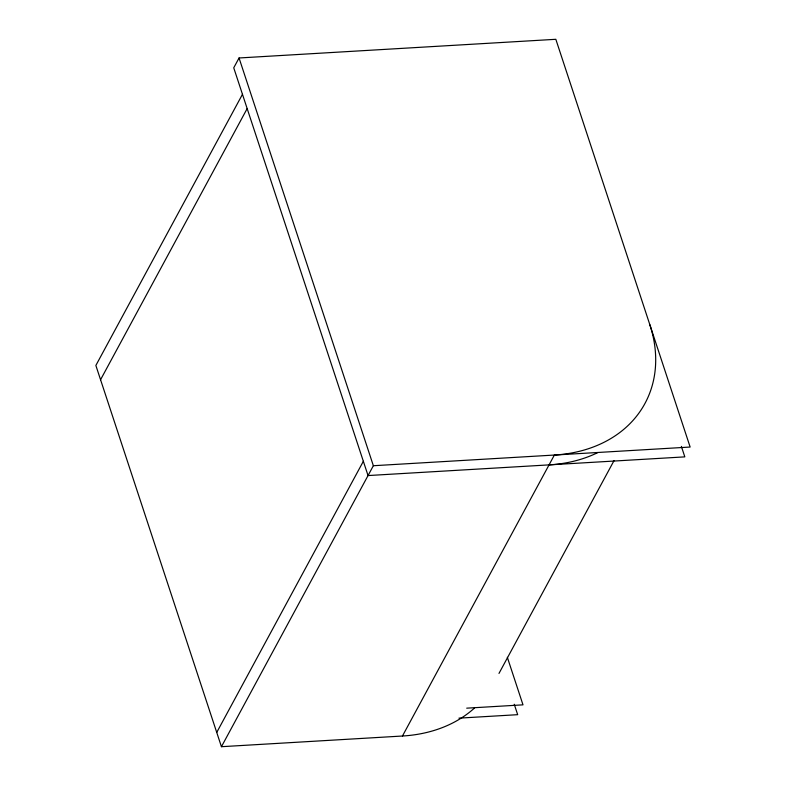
<?xml version="1.0" encoding="UTF-8"?>
<svg xmlns="http://www.w3.org/2000/svg" width="786" height="786" viewBox="0 0 786 786"><rect width="100%" height="100%" fill="white"/><g stroke="black" fill="none" stroke-linecap="round" stroke-linejoin="round"><path stroke-width="1.18" d="M474.557 707.96A148.77 113.793 28.4 0 1 402.452 736.02L221.436 746.7L373.36 465.725L690.137 447.038L555.83 39.3L239.052 57.977L233.737 67.812L368.045 475.559L684.822 456.872L681.374 446.389M242.461 94.32L95.863 365.461L221.436 746.7M100.559 379.736L247.168 108.586M216.739 732.424L363.348 461.284M402.452 736.02L554.376 455.045A148.77 113.793 28.4 0 0 649.845 324.716M498.982 673.425L614.043 460.616M466.707 708.166L522.995 704.846L507.343 657.322M458.945 718.149L517.679 714.68L514.24 704.246M239.052 57.977L373.36 465.725M597.95 452.51A148.77 113.793 28.4 0 1 549.06 464.88"/></g></svg>
